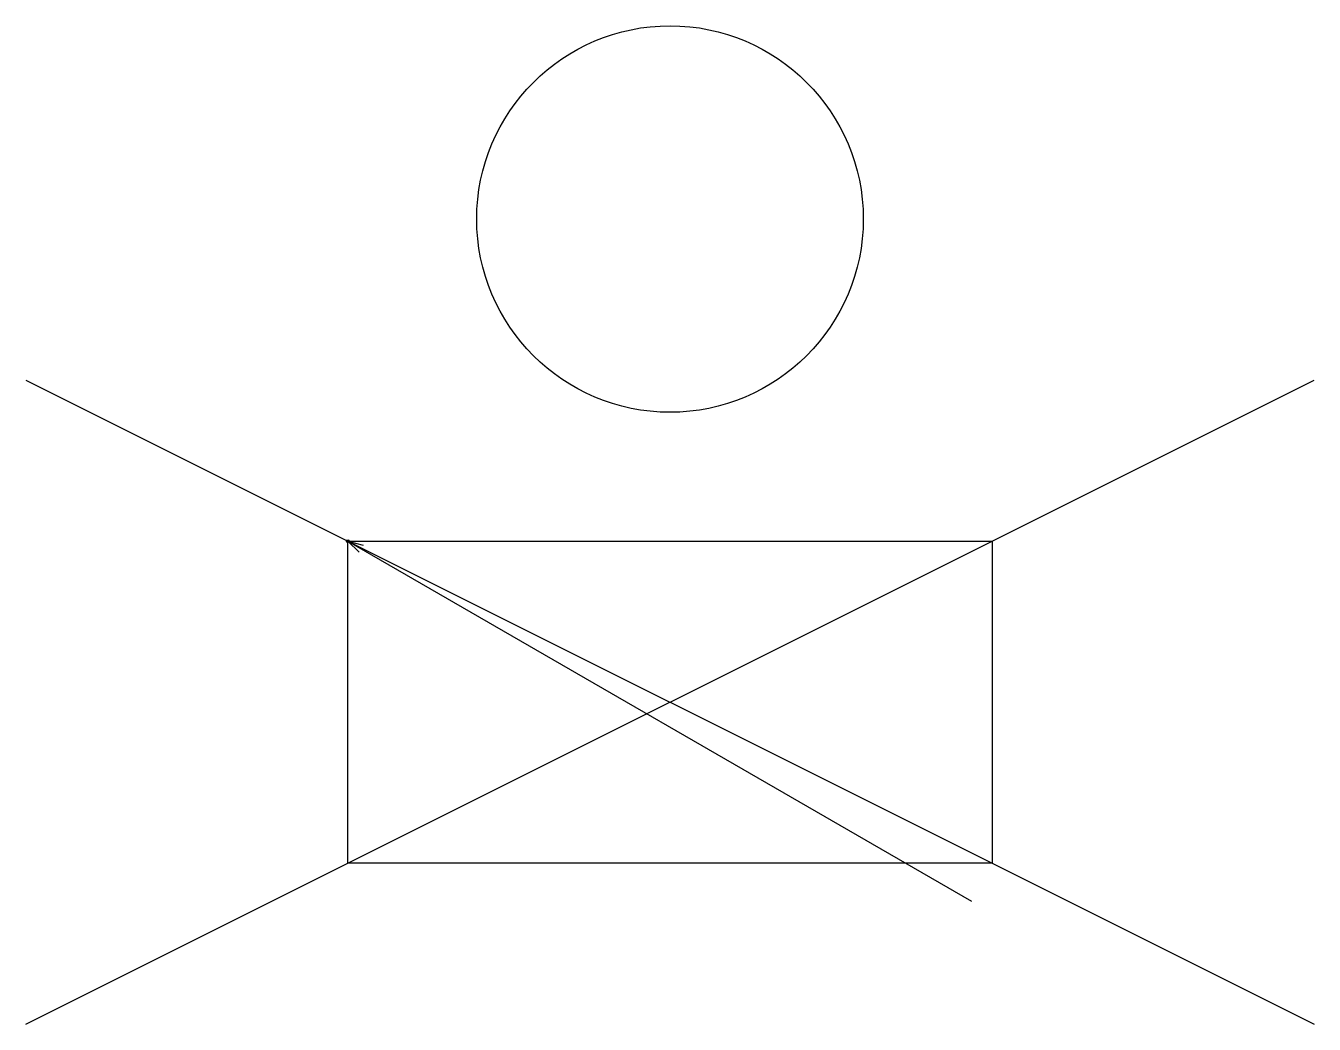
# Model space of a CAD drawing. Units: millimetres at full size, sheet at 1:100. Extents: x -15551 to 8939, y -9612 to 9367.
import ezdxf

# ---------------------------------------------------------------- set-up
doc = ezdxf.new("R2010")
doc.units = ezdxf.units.MM
doc.header["$LTSCALE"] = 100
doc.header["$PDMODE"] = 32
doc.header["$PDSIZE"] = 50
doc.layers.add('0-0', color=7, linetype='Continuous')

msp = doc.modelspace()

# ---------------------------------------------------------------- linework, layer by layer
at = {"layer": '0-0'}
for p, q in [((-15551, 2632.7), (8938.8, -9612.2)), ((-15551, -9612.2), (8938.8, 2632.7)), ((-9428.6, -428.6), (2816.3, -6551)), ((-9428.6, -428.6), (2816.3, -428.6)), ((-9428.6, -428.6), (2427.5, -7273.7)), ((-9428.6, -428.6), (2427.5, -7273.7)), ((-9428.6, -428.6), (2427.5, -7273.7)), ((-9428.6, -428.6), (-9138.8, -506.2)), ((-9428.6, -428.6), (-9216.4, -640.7))]:
    msp.add_line(p, q, dxfattribs=at)
msp.add_lwpolyline([(-9428.6, -428.6), (2816.3, -428.6), (2816.3, -6551), (-9428.6, -6551)], close=True, dxfattribs=at)
msp.add_circle((-3306.1, 5693.9), 3673.5, dxfattribs=at)
at = {"layer": '0-0', "color": 4}
msp.add_point((-9428.6, -428.6), dxfattribs=at)

doc.saveas('drawing.dxf')
